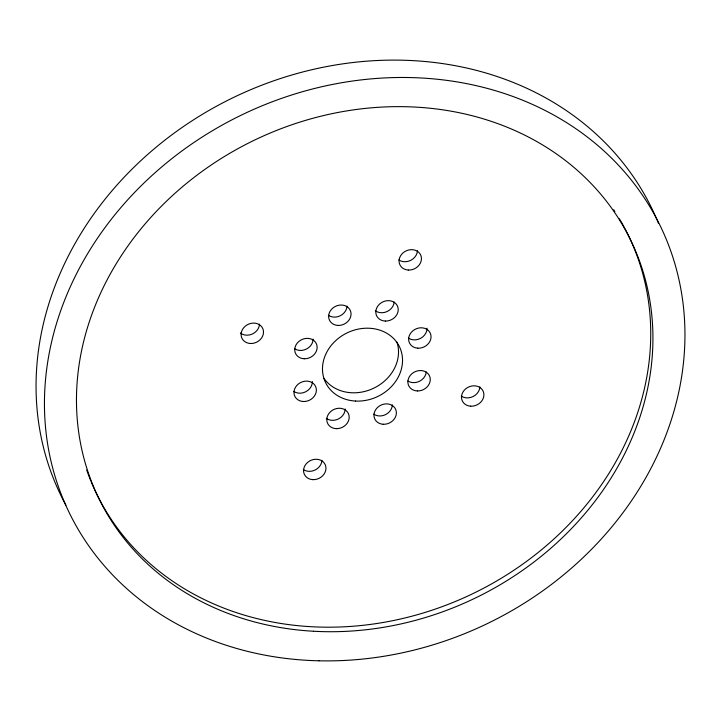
<?xml version="1.0" encoding="UTF-8"?>
<svg xmlns="http://www.w3.org/2000/svg" width="721" height="721" viewBox="0 0 721 721"><rect width="100%" height="100%" fill="white"/><g stroke="black" fill="none" stroke-linecap="round" stroke-linejoin="round"><path stroke-width="1.08" d="M396.938 342.133A41.061 35.302 -25.8 0 1 374.37 387.88A41.061 35.302 -25.8 0 1 324.026 378.471M394.189 302.027A11.5 9.887 -25.8 0 1 387.087 311.553A11.5 9.887 -25.8 0 1 375.299 310.742M347.026 306.083A11.5 9.887 -25.8 0 1 340.24 315.771A11.5 9.887 -25.8 0 1 328.379 315.302M313.139 339.086A11.5 9.887 -25.8 0 1 306.659 348.937A11.5 9.887 -25.8 0 1 294.745 348.811M312.364 381.526A11.5 9.887 -25.8 0 1 305.893 391.692A11.5 9.887 -25.8 0 1 293.717 391.386M345.188 408.987A11.5 9.887 -25.8 0 1 338.392 418.991A11.5 9.887 -25.8 0 1 326.271 418.333M392.359 404.923A11.5 9.887 -25.8 0 1 385.573 414.62A11.5 9.887 -25.8 0 1 373.712 414.151M426.246 371.919A11.5 9.887 -25.8 0 1 419.469 381.292A11.5 9.887 -25.8 0 1 407.879 381.003M427.03 328.208A11.5 9.887 -25.8 0 1 420.559 338.365A11.5 9.887 -25.8 0 1 408.374 338.068M259.506 324.117A11.5 9.887 -25.8 0 1 252.422 333.985A11.5 9.887 -25.8 0 1 240.372 333.012M417.45 250.665A11.5 9.887 -25.8 0 1 410.691 260.371A11.5 9.887 -25.8 0 1 398.83 259.948M479.889 386.816A11.5 9.887 -25.8 0 1 473.129 396.532A11.5 9.887 -25.8 0 1 461.269 396.099M321.945 460.268A11.5 9.887 -25.8 0 1 315.185 469.984A11.5 9.887 -25.8 0 1 303.325 469.551M619.384 218.814A295.619 254.189 -25.8 0 1 476.842 591.689A295.619 254.189 -25.8 0 1 91.27 481.979M90.864 480.997A295.619 254.189 -25.8 0 1 86.709 470.029M613.688 209.793A295.619 254.189 -25.8 0 1 614.86 211.577M65.935 505.205A328.47 282.434 -25.8 0 1 235.623 96.461A328.47 282.434 -25.8 0 1 658.516 223.492M355.399 401.047A41.061 35.302 -25.8 0 0 400.182 348.36A41.061 35.302 -25.8 0 0 331.948 344.548A41.061 35.302 -25.8 0 0 355.399 401.047M385.338 321.061A11.5 9.887 -25.8 0 0 397.46 306.037A11.5 9.887 -25.8 0 0 378.264 305.461A11.5 9.887 -25.8 0 0 385.338 321.061M337.816 325.423A11.5 9.887 -25.8 0 0 350.406 310.697A11.5 9.887 -25.8 0 0 331.309 309.57A11.5 9.887 -25.8 0 0 337.816 325.423M304.262 358.761A11.5 9.887 -25.8 0 0 316.375 343.746A11.5 9.887 -25.8 0 0 297.187 343.169A11.5 9.887 -25.8 0 0 304.262 358.761M303.144 401.498A11.5 9.887 -25.8 0 0 315.735 386.78A11.5 9.887 -25.8 0 0 296.646 385.654A11.5 9.887 -25.8 0 0 303.144 401.498M336.31 428.653A11.5 9.887 -25.8 0 0 348.432 413.638A11.5 9.887 -25.8 0 0 329.236 413.061A11.5 9.887 -25.8 0 0 336.31 428.653M383.139 424.263A11.5 9.887 -25.8 0 0 395.739 409.546A11.5 9.887 -25.8 0 0 376.641 408.41A11.5 9.887 -25.8 0 0 383.139 424.263M417.387 390.953A11.5 9.887 -25.8 0 0 429.509 375.929A11.5 9.887 -25.8 0 0 410.321 375.353A11.5 9.887 -25.8 0 0 417.387 390.953M417.81 348.18A11.5 9.887 -25.8 0 0 430.401 333.462A11.5 9.887 -25.8 0 0 411.303 332.336A11.5 9.887 -25.8 0 0 417.81 348.18M312.77 479.645A11.5 9.887 -25.8 0 0 325.306 464.892A11.5 9.887 -25.8 0 0 306.2 463.828A11.5 9.887 -25.8 0 0 312.77 479.645M250.322 343.493A11.5 9.887 -25.8 0 0 262.859 328.74A11.5 9.887 -25.8 0 0 243.752 327.667A11.5 9.887 -25.8 0 0 250.322 343.493M408.266 270.042A11.5 9.887 -25.8 0 0 420.803 255.288A11.5 9.887 -25.8 0 0 401.705 254.225A11.5 9.887 -25.8 0 0 408.266 270.042M470.714 406.193A11.5 9.887 -25.8 0 0 483.25 391.44A11.5 9.887 -25.8 0 0 464.144 390.376A11.5 9.887 -25.8 0 0 470.714 406.193M319.015 660.806A328.47 282.434 -25.8 0 0 662.049 229.657A328.47 282.434 -25.8 0 0 113.026 217.084A328.47 282.434 -25.8 0 0 319.015 660.806M313.509 631.245A295.619 254.189 -25.8 0 0 635.94 251.854A295.619 254.189 -25.8 0 0 144.642 224.447A295.619 254.189 -25.8 0 0 313.509 631.245"/></g></svg>
